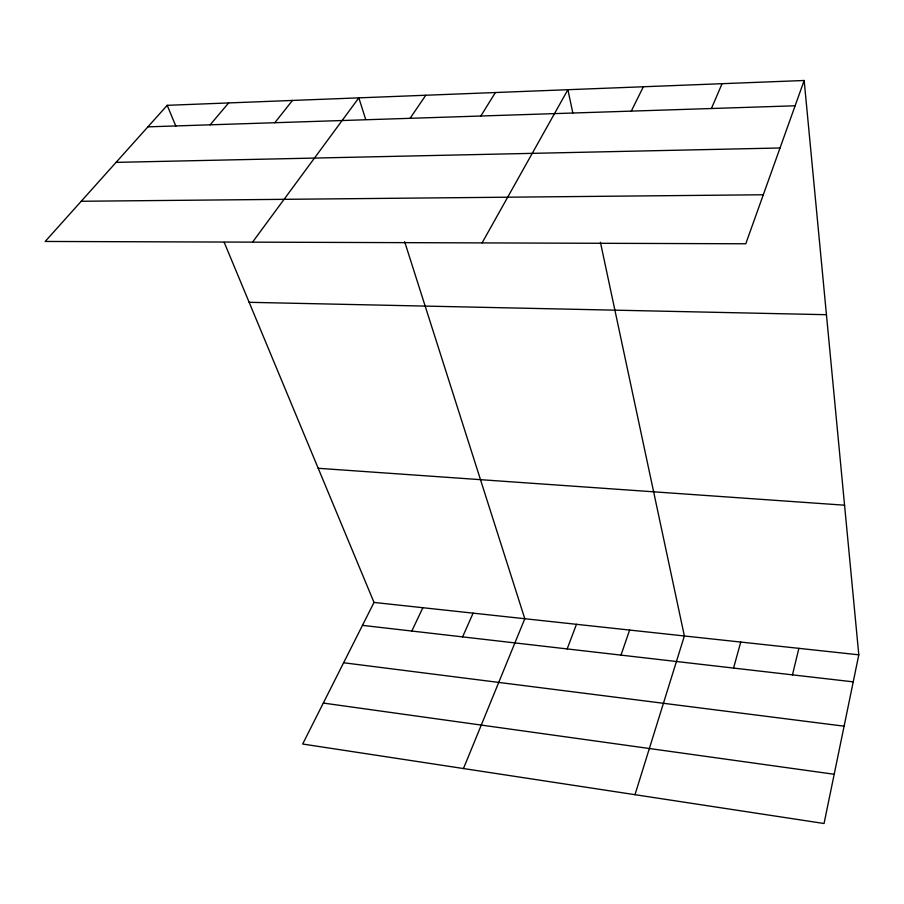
<?xml version="1.0" encoding="UTF-8"?>
<svg xmlns="http://www.w3.org/2000/svg" width="904" height="904" viewBox="0 0 904 904"><rect width="100%" height="100%" fill="white"/><g stroke="black" fill="none" stroke-linecap="round" stroke-linejoin="round"><path stroke-width="1.36" d="M804.164 80.49L745.777 243.775L45.2 241.458L167.195 105.327L804.164 80.49L858.8 654.824L824.052 823.51L302.671 744.026L374.019 602.437L224.237 242.43M792.469 674.859L798.876 648.349M733.562 668.079L740.76 642.066M634.992 794.684L684.373 635.975L600.414 242.261M620.991 655.117L629.625 630.065M567.181 648.925L576.458 624.314M463.481 768.547L524.806 618.731L404.642 241.673M711.425 108.514L722.059 83.699M462.611 636.891L473.097 613.149M411.817 631.037L422.857 607.714M631.286 111.124L643.365 86.761M482.081 242.905L567.881 89.711L572.831 112.943M480.815 116.017L495.403 92.536M410.088 118.311L425.773 95.248M252.544 242.148L358.82 97.858L365.611 119.17M274.827 122.707L292.467 100.446M210.146 124.82L228.644 102.932M147.917 126.842L795.113 105.791M116.085 162.37L780.028 147.985M81.224 201.264L763.304 194.767M249.154 302.309L826.448 314.705M318.208 468.283L844.562 505.2M374.019 602.437L858.8 654.824M362.47 625.365L853.229 681.853M343.622 662.756L844.099 726.183M323.316 703.063L834.189 774.276M167.195 105.327L175.862 126.153"/></g></svg>
